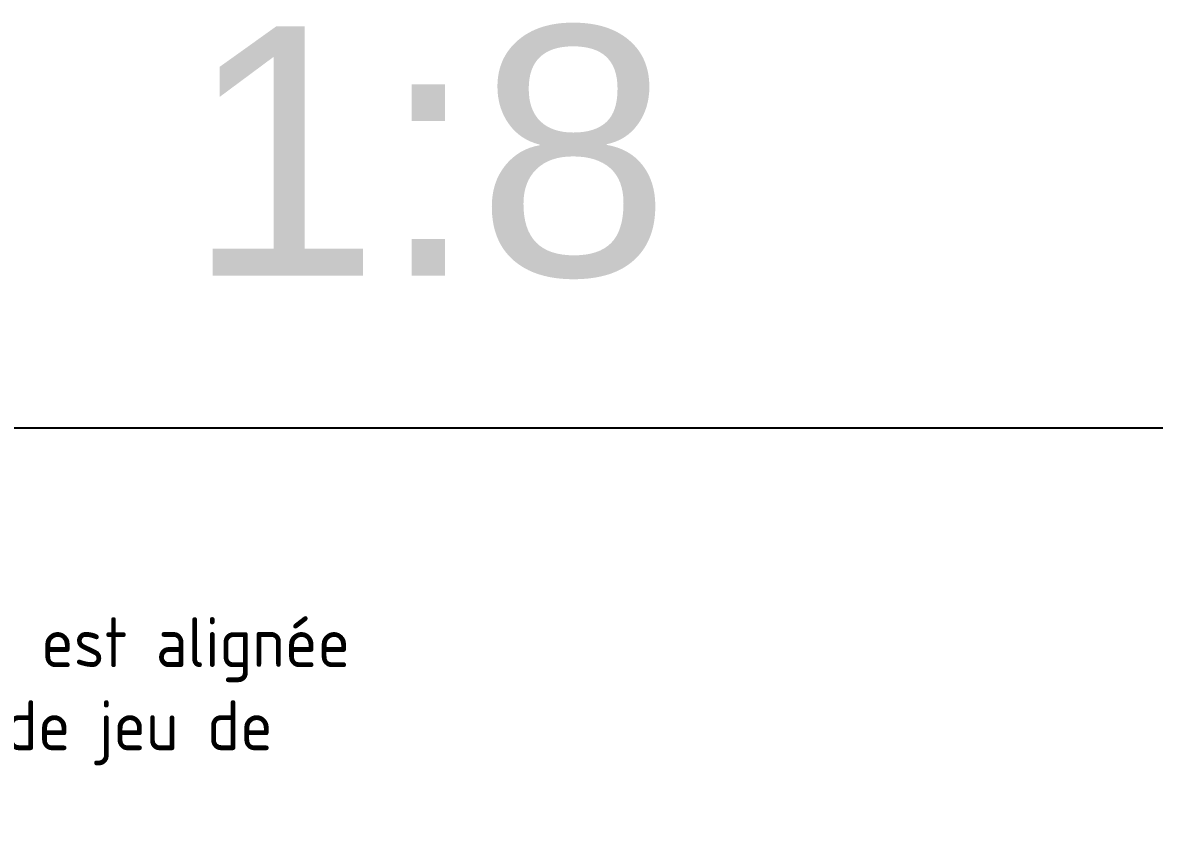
# Model space of a CAD drawing. Header units: millimetres. Extents: x 37984 to 70752, y 14140 to 37584.
# Drawn here: x 45826 to 46507, y 25089 to 25584 of the extents above; entities that cross this region are included whole.
import ezdxf

# ---------------------------------------------------------------- set-up
doc = ezdxf.new("R2010")
doc.units = ezdxf.units.MM
doc.layers.add('! NO PLOT !', color=7, linetype='Continuous', true_color=0xff75dd, plot=False)
doc.styles.add('PI0', font='isocpeur.ttf', dxfattribs={"width": 0.9})
doc.styles.get("Standard").update_dxf_attribs({"font": 'arial.ttf'})

msp = doc.modelspace()

# ---------------------------------------------------------------- linework, layer by layer
at = {"layer": '! NO PLOT !', "ltscale": 0.25}
msp.add_lwpolyline([(44210.635, 25339.576), (44210.635, 22139.576), (47278.182, 22139.576), (47278.182, 24124.741), (48802.635, 24124.741), (48802.635, 25339.576), (44210.635, 25339.576)], dxfattribs=at)

# ---------------------------------------------------------------- texts
at = {"layer": '! NO PLOT !', "ltscale": 0.25, "insert": (46069.988, 25505.33), "char_height": 150, "attachment_point": 5}
msp.add_mtext_dynamic_manual_height_columns('\\pxqc;{\\fArial|b0|i0|c238|p34;1:8}', width=2618.94585, gutter_width=12.5, heights=[0], dxfattribs=at)
msp.add_mtext_dynamic_manual_height_columns('\\pxqc;{\\fArial|b0|i0|c238|p34;1:8}', width=2618.94585, gutter_width=12.5, heights=[0], dxfattribs=at)
at = {"insert": (45670.373, 25160.922), "char_height": 30, "width": 830.09845, "attachment_point": 5, "style": 'PI0'}
msp.add_mtext("\\pxql;cette connexion de jeu de barres est alignée avec l'ouverture pour la section de jeu de barres de la colonne 3", dxfattribs=at)

doc.saveas('drawing.dxf')
